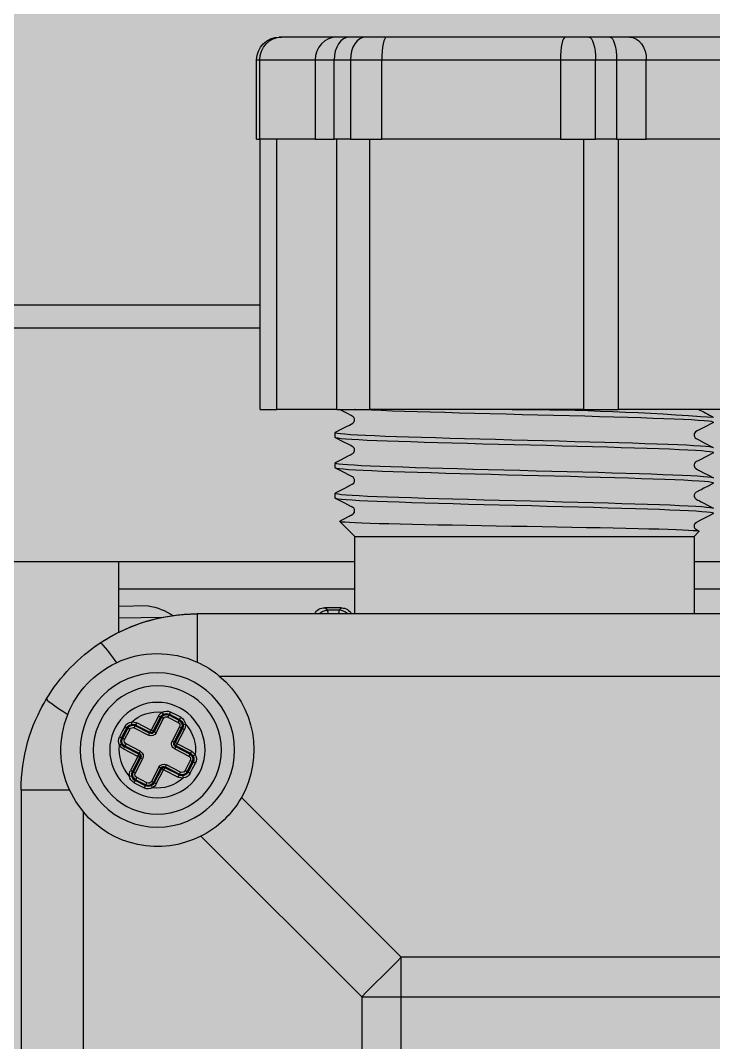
# Model space of a CAD drawing. Header units: millimetres. Extents: x -225363 to 347188, y -782467 to 813415.
# Drawn here: x 27712.18 to 27742.67, y 13118.04 to 13163.01 of the extents above; entities that cross this region are included whole.
import ezdxf

# ---------------------------------------------------------------- set-up
doc = ezdxf.new("R2010")
doc.units = ezdxf.units.MM
doc.layers.add('Xref SCN', color=8, linetype='Continuous', lineweight=0)
pattern_1 = [(197, (-1424125.8, -442865.07), (-126.479246, -237.872866), [95.25, -285.75]), (287, (-1424185.26, -442833.45), (237.872866, -126.479246), [95.25, -285.75])]

# ---------------------------------------------------------------- blocks, each defined once
blk = doc.blocks.new('Xref SCN')
at = {"layer": 'Xref SCN', "ltscale": 3}
h = blk.add_hatch(dxfattribs=at)
h.set_pattern_fill('CROSS', color=256, scale=30, angle=197)
h.set_pattern_definition(pattern_1)
edge = h.paths.add_edge_path()
edge.add_arc((2267.432, -6082.956), 1150, 110.637803, 180.385556)
edge.add_line((1117.459, -6090.695), (1124.354, -7115.455))
edge.add_arc((2274.328, -7107.717), 1150, 180.385556, 270.385556)
edge.add_line((2282.067, -8257.691), (21549.899, -8127.551))
edge.add_arc((21542.165, -6977.573), 1150.004, 270.385346, 360.440176)
edge.add_line((22692.135, -6968.738), (22692.169, -2095.909))
edge.add_arc((21542.203, -2104.748), 1150, 0.440393, 90.385556)
edge.add_line((21534.465, -954.774), (6081.873, -1059.019))
edge.add_arc((6089.609, -2208.997), 1150.004, 90.385414, 160.133168)
edge.add_arc((-23.552, -0.079), 5350, 290.637802, 340.133308, ccw=False)
edge = h.paths.add_edge_path()
edge.add_arc((21542.203, 18280.173), 1150, 0.440336, 104.369873, ccw=False)
edge.add_line((22692.169, 18289.011), (22692.169, 2403.988))
edge.add_arc((21542.203, 2395.15), 1150, -89.614444, 0.440336, ccw=False)
edge.add_line((21549.942, 1245.176), (6067.062, 1140.931))
edge.add_arc((6059.324, 2290.904), 1149.999, 200.637773, 270.385526, ccw=False)
edge.add_arc((-23.552, -0.079), 5350, 20.637803, 28.595288)
edge.add_arc((5234.302, 2862.396), 636.558, 160.1438, 208.307644, ccw=False)
edge.add_arc((7788.188, 2340.315), 3237.895, 44.330723, 166.819666, ccw=False)
edge.add_arc((13743.189, 8157.794), 5087.073, 224.330723, 255.064923)
edge.add_arc((13751.054, 8258.776), 5186.703, 255.268471, 275.82448)
edge.add_arc((13743.189, 8157.794), 5087.073, 276.028027, 352.804013)
edge.add_arc((13366.13, 8136.437), 5458.916, 353.522168, 372.961677)
edge.add_arc((13743.189, 8157.794), 5087.073, 13.679832, 75.726646)
edge.add_arc((16202.127, 17226.115), 4310.077, 184.542852, 253.768772, ccw=False)
edge.add_arc((12055.192, 16895.671), 150, 104.41774, 184.18014, ccw=False)
edge.add_line((12017.844, 17040.947), (21256.796, 19394.194))
h = blk.add_hatch(dxfattribs=at)
h.set_pattern_fill('CROSS', color=256, scale=30, angle=197)
h.set_pattern_definition(pattern_1)
edge = h.paths.add_edge_path()
edge.add_line((10158.252, 16567.292), (1851.339, 14451.443))
edge.add_arc((2136.746, 13337.423), 1150, 104.369873, 180.385556)
edge.add_line((986.773, 13329.684), (1035.387, 6105.34))
edge.add_arc((2185.361, 6113.079), 1150, 180.385556, 250.133309)
edge.add_arc((-23.552, -0.079), 5350, 54.441025, 70.133309, ccw=False)
edge.add_arc((3168.42, 4685.789), 343.181, 256.39429, 333.3422)
edge.add_arc((7788.188, 2340.315), 4837.895, 44.330723, 153.06453, ccw=False)
edge.add_arc((13743.189, 8157.794), 3487.073, 224.330723, 435.878782)
edge.add_arc((16212.731, 17236.67), 5922.692, 187.7158635, 254.1381203, ccw=False)
edge.add_arc((10541.851, 16468.338), 200, 187.63271, 187.71586, ccw=False)
edge.add_arc((10194.952, 16421.85), 150, 7.63271, 104.16209)
edge = h.paths.add_edge_path()
edge.add_arc((-13757.865, 9268.228), 1150, 104.359925, 180.440336)
edge.add_line((-14907.831, 9259.39), (-14907.831, 2149.033))
edge.add_arc((-13757.865, 2157.871), 1150, 180.440336, 270.385556)
edge.add_line((-13750.126, 1007.897), (-6128.957, 1058.86))
edge.add_arc((-6136.702, 2208.823), 1149.989, 270.385913, 340.133666)
edge.add_arc((-23.552, -0.08), 5350.001, 110.637805, 160.133312, ccw=False)
edge.add_arc((-2314.537, 6082.798), 1150, 290.637803, 360.385556)
edge.add_line((-1164.563, 6090.536), (-1205.642, 12195.067))
edge.add_arc((-2355.616, 12187.329), 1150, 0.385556, 104.359925)
edge.add_line((-2640.83, 13301.399), (-14043.079, 10382.298))
edge = h.paths.add_edge_path()
edge.add_line((-13750.103, -8364.83), (-2217.808, -8287.972))
edge.add_arc((-2225.558, -7138.01), 1149.988, 270.386102, 360.386102)
edge.add_line((-1075.596, -7130.26), (-1082.492, -6105.499))
edge.add_arc((-2232.466, -6113.237), 1150, 0.385556, 70.133309)
edge.add_arc((-23.552, -0.079), 5350, 200.637803, 250.133309, ccw=False)
edge.add_arc((-6106.429, -2291.064), 1150, 20.637803, 90.385556)
edge.add_line((-6114.167, -1141.09), (-13765.593, -1192.053))
edge.add_arc((-13757.843, -2342.015), 1149.988, 90.386136, 180.440991)
edge.add_line((-14907.797, -2350.866), (-14907.831, -7223.695))
edge.add_arc((-13757.865, -7214.856), 1150, 180.440393, 270.385556)
edge.add_arc((-13747.771, -8714.815), 349.993, 90.38185, 90.38556, ccw=False)
blk = doc.blocks.new('MB bom')
at = {"color": 8, "linetype": 'Continuous'}
for p, q in [((-198916.451, 638694.727), (-198916.451, 638604.291)), ((-198933.324, 638613.284), (-198933.325, 638690.176)), ((-198931.582, 638690.176), (-198931.581, 638613.284)), ((-198915.351, 638626.176), (-198915.351, 638674.257)), ((-198919.19, 638605.267), (-198919.19, 638672.817)), ((-198914.151, 638626.176), (-198914.151, 638637.541)), ((-198895.544, 638629.51), (-198895.544, 638624.076)), ((-198892.044, 638624.076), (-198892.044, 638629.51)), ((-198907.444, 638629.18), (-198907.444, 638622.829)), ((-198891.044, 638628.772), (-198891.044, 638623.338)), ((-198912.158, 638626.79), (-198912.252, 638626.611)), ((-198912.035, 638627.028), (-198912.158, 638626.79)), ((-198912.025, 638627.032), (-198912.022, 638627.036)), ((-198912.022, 638627.036), (-198912.004, 638626.995)), ((-198912.004, 638626.995), (-198911.987, 638626.897)), ((-198911.987, 638626.897), (-198911.968, 638626.737)), ((-198911.968, 638626.737), (-198911.95, 638626.518)), ((-198911.799, 638627.036), (-198911.802, 638627.032)), ((-198911.782, 638626.995), (-198911.799, 638627.036)), ((-198911.671, 638626.795), (-198911.793, 638627.028)), ((-198911.763, 638626.893), (-198911.782, 638626.995)), ((-198911.745, 638626.732), (-198911.763, 638626.893)), ((-198911.727, 638626.518), (-198911.745, 638626.732)), ((-198911.577, 638626.614), (-198911.671, 638626.795)), ((-198910.819, 638626.795), (-198910.913, 638626.614)), ((-198910.698, 638627.028), (-198910.819, 638626.795)), ((-198910.688, 638627.031), (-198910.676, 638627.022)), ((-198910.676, 638627.022), (-198910.658, 638626.948)), ((-198910.658, 638626.948), (-198910.64, 638626.819)), ((-198910.64, 638626.819), (-198910.622, 638626.633)), ((-198910.45, 638627.013), (-198910.465, 638627.035)), ((-198910.33, 638626.787), (-198910.455, 638627.028)), ((-198910.432, 638626.932), (-198910.45, 638627.013)), ((-198910.414, 638626.789), (-198910.432, 638626.932)), ((-198910.395, 638626.587), (-198910.414, 638626.789)), ((-198910.232, 638626.598), (-198910.33, 638626.787)), ((-198909.36, 638627.028), (-198909.536, 638626.691)), ((-198909.351, 638627.032), (-198909.347, 638627.035)), ((-198909.347, 638627.035), (-198909.33, 638626.992)), ((-198909.33, 638626.992), (-198909.312, 638626.888)), ((-198909.312, 638626.888), (-198909.293, 638626.723)), ((-198909.293, 638626.723), (-198909.275, 638626.509)), ((-198909.121, 638627.032), (-198909.128, 638627.03)), ((-198909.103, 638626.976), (-198909.121, 638627.032)), ((-198908.91, 638626.627), (-198909.118, 638627.027)), ((-198909.085, 638626.863), (-198909.103, 638626.976)), ((-198909.067, 638626.694), (-198909.085, 638626.863)), ((-198908.023, 638627.028), (-198908.255, 638626.584)), ((-198908.014, 638627.032), (-198908, 638627.019)), ((-198908, 638627.019), (-198907.983, 638626.944)), ((-198907.983, 638626.944), (-198907.965, 638626.812)), ((-198907.965, 638626.812), (-198907.947, 638626.619)), ((-198912.815, 638626.405), (-198913.044, 638626.176)), ((-198912.808, 638626.408), (-198912.812, 638626.401)), ((-198912.796, 638626.373), (-198912.808, 638626.408)), ((-198912.773, 638626.342), (-198912.805, 638626.405)), ((-198912.785, 638626.284), (-198912.796, 638626.373)), ((-198912.772, 638626.137), (-198912.785, 638626.284)), ((-198912.74, 638626.279), (-198912.773, 638626.342)), ((-198912.711, 638626.237), (-198912.74, 638626.279)), ((-198912.421, 638626.285), (-198912.469, 638626.222)), ((-198912.37, 638626.384), (-198912.421, 638626.285)), ((-198912.358, 638626.406), (-198912.37, 638626.384)), ((-198912.343, 638626.436), (-198912.358, 638626.406)), ((-198912.315, 638626.49), (-198912.343, 638626.436)), ((-198912.252, 638626.611), (-198912.315, 638626.49)), ((-198911.95, 638626.518), (-198911.932, 638626.251)), ((-198911.709, 638626.252), (-198911.727, 638626.518)), ((-198911.51, 638626.485), (-198911.577, 638626.614)), ((-198911.477, 638626.422), (-198911.51, 638626.485)), ((-198911.466, 638626.401), (-198911.477, 638626.422)), ((-198911.459, 638626.388), (-198911.466, 638626.401)), ((-198911.436, 638626.342), (-198911.459, 638626.388)), ((-198911.398, 638626.269), (-198911.436, 638626.342)), ((-198911.055, 638626.342), (-198911.094, 638626.265)), ((-198911.037, 638626.376), (-198911.055, 638626.342)), ((-198911.013, 638626.422), (-198911.037, 638626.376)), ((-198910.981, 638626.485), (-198911.013, 638626.422)), ((-198910.913, 638626.614), (-198910.981, 638626.485)), ((-198910.622, 638626.633), (-198910.603, 638626.386)), ((-198910.603, 638626.386), (-198910.585, 638626.081)), ((-198910.377, 638626.335), (-198910.395, 638626.587)), ((-198910.359, 638626.032), (-198910.377, 638626.335)), ((-198910.161, 638626.463), (-198910.232, 638626.598)), ((-198910.119, 638626.381), (-198910.161, 638626.463)), ((-198910.096, 638626.337), (-198910.119, 638626.381)), ((-198910.076, 638626.299), (-198910.096, 638626.337)), ((-198910.038, 638626.238), (-198910.076, 638626.299)), ((-198909.743, 638626.293), (-198909.772, 638626.245)), ((-198909.709, 638626.358), (-198909.743, 638626.293)), ((-198909.664, 638626.446), (-198909.709, 638626.358)), ((-198909.536, 638626.691), (-198909.664, 638626.446)), ((-198909.275, 638626.509), (-198909.257, 638626.238)), ((-198909.049, 638626.462), (-198909.067, 638626.694)), ((-198909.03, 638626.175), (-198909.049, 638626.462)), ((-198908.788, 638626.394), (-198908.91, 638626.627)), ((-198908.771, 638626.362), (-198908.788, 638626.394)), ((-198908.758, 638626.336), (-198908.771, 638626.362)), ((-198908.724, 638626.27), (-198908.758, 638626.336)), ((-198908.393, 638626.318), (-198908.439, 638626.241)), ((-198908.336, 638626.428), (-198908.393, 638626.318)), ((-198908.255, 638626.584), (-198908.336, 638626.428)), ((-198907.947, 638626.619), (-198907.928, 638626.366)), ((-198907.928, 638626.366), (-198907.91, 638626.068)), ((-198913.044, 638626.176), (-198916.451, 638626.176)), ((-198913.044, 638611.236), (-198913.044, 638626.176)), ((-198912.76, 638625.935), (-198912.772, 638626.137)), ((-198912.748, 638625.686), (-198912.76, 638625.935)), ((-198912.686, 638626.215), (-198912.711, 638626.237)), ((-198912.66, 638626.199), (-198912.686, 638626.215)), ((-198912.633, 638626.189), (-198912.66, 638626.199)), ((-198912.608, 638626.183), (-198912.633, 638626.189)), ((-198912.544, 638626.185), (-198912.608, 638626.183)), ((-198912.506, 638626.198), (-198912.544, 638626.185)), ((-198912.492, 638626.206), (-198912.506, 638626.198)), ((-198912.469, 638626.222), (-198912.492, 638626.206)), ((-198911.932, 638626.251), (-198911.914, 638625.931)), ((-198911.914, 638625.931), (-198911.895, 638625.551)), ((-198911.69, 638625.921), (-198911.709, 638626.252)), ((-198911.672, 638625.54), (-198911.69, 638625.921)), ((-198911.359, 638626.222), (-198911.398, 638626.269)), ((-198911.332, 638626.203), (-198911.359, 638626.222)), ((-198911.315, 638626.195), (-198911.332, 638626.203)), ((-198911.27, 638626.183), (-198911.315, 638626.195)), ((-198911.213, 638626.184), (-198911.27, 638626.183)), ((-198911.182, 638626.192), (-198911.213, 638626.184)), ((-198911.142, 638626.214), (-198911.182, 638626.192)), ((-198911.094, 638626.265), (-198911.142, 638626.214)), ((-198910.585, 638626.081), (-198910.567, 638625.735)), ((-198910.34, 638625.664), (-198910.359, 638626.032)), ((-198909.992, 638626.202), (-198910.038, 638626.238)), ((-198909.971, 638626.192), (-198909.992, 638626.202)), ((-198909.933, 638626.183), (-198909.971, 638626.192)), ((-198909.874, 638626.184), (-198909.933, 638626.183)), ((-198909.84, 638626.194), (-198909.874, 638626.184)), ((-198909.802, 638626.216), (-198909.84, 638626.194)), ((-198909.772, 638626.245), (-198909.802, 638626.216)), ((-198909.257, 638626.238), (-198909.238, 638625.907)), ((-198909.238, 638625.907), (-198909.22, 638625.522)), ((-198909.012, 638625.841), (-198909.03, 638626.175)), ((-198908.994, 638625.461), (-198909.012, 638625.841)), ((-198908.691, 638626.228), (-198908.724, 638626.27)), ((-198908.631, 638626.192), (-198908.691, 638626.228)), ((-198908.598, 638626.183), (-198908.631, 638626.192)), ((-198908.517, 638626.189), (-198908.598, 638626.183)), ((-198908.439, 638626.241), (-198908.517, 638626.189)), ((-198907.91, 638626.068), (-198907.892, 638625.718)), ((-198912.736, 638625.39), (-198912.748, 638625.686)), ((-198912.724, 638625.03), (-198912.736, 638625.39)), ((-198911.895, 638625.551), (-198911.877, 638625.118)), ((-198911.654, 638625.119), (-198911.672, 638625.54)), ((-198910.567, 638625.735), (-198910.549, 638625.337)), ((-198910.322, 638625.249), (-198910.34, 638625.664)), ((-198909.22, 638625.522), (-198909.202, 638625.102)), ((-198908.976, 638625.018), (-198908.994, 638625.461)), ((-198907.892, 638625.718), (-198907.874, 638625.309)), ((-198912.712, 638624.625), (-198912.724, 638625.03)), ((-198911.877, 638625.118), (-198911.86, 638624.656)), ((-198911.637, 638624.657), (-198911.654, 638625.119)), ((-198910.549, 638625.337), (-198910.531, 638624.884)), ((-198910.305, 638624.796), (-198910.322, 638625.249)), ((-198909.202, 638625.102), (-198909.185, 638624.634)), ((-198908.959, 638624.532), (-198908.976, 638625.018)), ((-198907.874, 638625.309), (-198907.856, 638624.849)), ((-198912.701, 638624.186), (-198912.712, 638624.625)), ((-198911.86, 638624.656), (-198911.843, 638624.149)), ((-198911.62, 638624.135), (-198911.637, 638624.657)), ((-198910.531, 638624.884), (-198910.514, 638624.382)), ((-198910.288, 638624.305), (-198910.305, 638624.796)), ((-198909.185, 638624.634), (-198909.168, 638624.114)), ((-198908.942, 638624.015), (-198908.959, 638624.532)), ((-198907.856, 638624.849), (-198907.839, 638624.362)), ((-198912.689, 638623.71), (-198912.701, 638624.186)), ((-198911.843, 638624.149), (-198911.825, 638623.593)), ((-198911.602, 638623.577), (-198911.62, 638624.135)), ((-198910.514, 638624.382), (-198910.496, 638623.857)), ((-198910.27, 638623.755), (-198910.288, 638624.305)), ((-198909.168, 638624.114), (-198909.15, 638623.551)), ((-198907.839, 638624.362), (-198907.822, 638623.833)), ((-198895.544, 638622.768), (-198895.544, 638624.076)), ((-198895.544, 638624.076), (-198892.044, 638624.076)), ((-198891.849, 638624.062), (-198892.044, 638624.076)), ((-198892.044, 638622.768), (-198892.044, 638624.076)), ((-198891.661, 638624.02), (-198891.849, 638624.062)), ((-198912.677, 638623.18), (-198912.689, 638623.71)), ((-198911.825, 638623.593), (-198911.807, 638622.996)), ((-198911.584, 638622.997), (-198911.602, 638623.577)), ((-198910.496, 638623.857), (-198910.479, 638623.294)), ((-198910.252, 638623.172), (-198910.27, 638623.755)), ((-198908.924, 638623.465), (-198908.942, 638624.015)), ((-198907.822, 638623.833), (-198907.804, 638623.255)), ((-198891.488, 638623.952), (-198891.661, 638624.02)), ((-198891.336, 638623.86), (-198891.488, 638623.952)), ((-198891.212, 638623.748), (-198891.336, 638623.86)), ((-198891.12, 638623.62), (-198891.212, 638623.748)), ((-198891.063, 638623.482), (-198891.12, 638623.62)), ((-198912.665, 638622.621), (-198912.677, 638623.18)), ((-198910.479, 638623.294), (-198910.46, 638622.685)), ((-198910.234, 638622.57), (-198910.252, 638623.172)), ((-198909.15, 638623.551), (-198909.132, 638622.973)), ((-198908.906, 638622.861), (-198908.924, 638623.465)), ((-198907.804, 638623.255), (-198907.785, 638622.639)), ((-198891.044, 638623.338), (-198891.063, 638623.482)), ((-198891.044, 638623.338), (-198891.044, 638622.466)), ((-198911.807, 638622.996), (-198911.789, 638622.39)), ((-198911.566, 638622.391), (-198911.584, 638622.997)), ((-198910.46, 638622.685), (-198910.442, 638622.042)), ((-198909.132, 638622.973), (-198909.114, 638622.362)), ((-198908.887, 638622.231), (-198908.906, 638622.861)), ((-198895.544, 638622.829), (-198907.444, 638622.829)), ((-198907.444, 638621.329), (-198907.444, 638622.829)), ((-198895.544, 638622.768), (-198895.544, 638622.306)), ((-198892.044, 638622.768), (-198895.544, 638622.768)), ((-198891.849, 638622.762), (-198892.044, 638622.768)), ((-198892.044, 638621.844), (-198892.044, 638622.768)), ((-198891.661, 638622.745), (-198891.849, 638622.762)), ((-198891.488, 638622.717), (-198891.661, 638622.745)), ((-198891.336, 638622.68), (-198891.488, 638622.717)), ((-198891.212, 638622.634), (-198891.336, 638622.68)), ((-198912.653, 638622.044), (-198912.665, 638622.621)), ((-198911.789, 638622.39), (-198911.77, 638621.754)), ((-198911.547, 638621.736), (-198911.566, 638622.391)), ((-198910.216, 638621.946), (-198910.234, 638622.57)), ((-198909.114, 638622.362), (-198909.095, 638621.711)), ((-198908.869, 638621.59), (-198908.887, 638622.231)), ((-198907.785, 638622.639), (-198907.767, 638622.018)), ((-198895.544, 638622.306), (-198895.544, 638621.844)), ((-198891.12, 638622.581), (-198891.212, 638622.634)), ((-198891.063, 638622.525), (-198891.12, 638622.581)), ((-198891.044, 638622.466), (-198891.063, 638622.525)), ((-198891.044, 638622.466), (-198891.044, 638621.542)), ((-198912.641, 638621.448), (-198912.653, 638622.044)), ((-198910.442, 638622.042), (-198910.424, 638621.399)), ((-198910.197, 638621.276), (-198910.216, 638621.946)), ((-198907.767, 638622.018), (-198907.749, 638621.369)), ((-198895.544, 638620.293), (-198895.544, 638621.844)), ((-198895.544, 638621.844), (-198892.044, 638621.844)), ((-198891.849, 638621.838), (-198892.044, 638621.844)), ((-198892.044, 638620.293), (-198892.044, 638621.844)), ((-198891.661, 638621.821), (-198891.849, 638621.838)), ((-198891.488, 638621.793), (-198891.661, 638621.821)), ((-198891.336, 638621.756), (-198891.488, 638621.793)), ((-198912.629, 638620.8), (-198912.641, 638621.448)), ((-198911.77, 638621.754), (-198911.752, 638621.083)), ((-198911.528, 638621.064), (-198911.547, 638621.736)), ((-198910.424, 638621.399), (-198910.405, 638620.732)), ((-198909.095, 638621.711), (-198909.077, 638621.033)), ((-198908.851, 638620.933), (-198908.869, 638621.59)), ((-198907.749, 638621.369), (-198907.73, 638620.687)), ((-198907.444, 638621.331), (-198907.444, 638611.889)), ((-198907.444, 638621.329), (-198895.544, 638621.329)), ((-198891.212, 638621.71), (-198891.336, 638621.756)), ((-198891.12, 638621.657), (-198891.212, 638621.71)), ((-198891.063, 638621.601), (-198891.12, 638621.657)), ((-198891.044, 638621.542), (-198891.063, 638621.601)), ((-198891.044, 638621.542), (-198891.044, 638620.507)), ((-198911.752, 638621.083), (-198911.733, 638620.389)), ((-198911.51, 638620.39), (-198911.528, 638621.064)), ((-198910.179, 638620.592), (-198910.197, 638621.276)), ((-198909.077, 638621.033), (-198909.059, 638620.363)), ((-198908.832, 638620.236), (-198908.851, 638620.933)), ((-198912.617, 638620.141), (-198912.629, 638620.8)), ((-198910.405, 638620.732), (-198910.387, 638620.037)), ((-198910.161, 638619.909), (-198910.179, 638620.592)), ((-198907.73, 638620.687), (-198907.712, 638619.986)), ((-198891.12, 638620.425), (-198891.212, 638620.388)), ((-198891.063, 638620.466), (-198891.12, 638620.425)), ((-198891.044, 638620.507), (-198891.063, 638620.466)), ((-198891.044, 638620.507), (-198891.044, 638612.635)), ((-198912.605, 638619.484), (-198912.617, 638620.141)), ((-198911.733, 638620.389), (-198911.716, 638619.708)), ((-198911.493, 638619.709), (-198911.51, 638620.39)), ((-198910.387, 638620.037), (-198910.369, 638619.326)), ((-198909.059, 638620.363), (-198909.041, 638619.677)), ((-198908.814, 638619.533), (-198908.832, 638620.236)), ((-198907.712, 638619.986), (-198907.694, 638619.3)), ((-198895.544, 638620.293), (-198895.544, 638612.42)), ((-198892.044, 638620.293), (-198895.544, 638620.293)), ((-198891.849, 638620.297), (-198892.044, 638620.293)), ((-198892.044, 638612.42), (-198892.044, 638620.293)), ((-198891.661, 638620.309), (-198891.849, 638620.297)), ((-198891.488, 638620.329), (-198891.661, 638620.309)), ((-198891.336, 638620.356), (-198891.488, 638620.329)), ((-198891.212, 638620.388), (-198891.336, 638620.356)), ((-198911.716, 638619.708), (-198911.698, 638619.015)), ((-198911.475, 638618.996), (-198911.493, 638619.709)), ((-198910.144, 638619.222), (-198910.161, 638619.909)), ((-198909.041, 638619.677), (-198909.023, 638618.969)), ((-198908.797, 638618.839), (-198908.814, 638619.533)), ((-198912.594, 638618.825), (-198912.605, 638619.484)), ((-198910.369, 638619.326), (-198910.352, 638618.637)), ((-198910.126, 638618.507), (-198910.144, 638619.222)), ((-198907.694, 638619.3), (-198907.677, 638618.605)), ((-198912.582, 638618.141), (-198912.594, 638618.825)), ((-198911.698, 638619.015), (-198911.681, 638618.305)), ((-198911.458, 638618.286), (-198911.475, 638618.996)), ((-198910.352, 638618.637), (-198910.335, 638617.942)), ((-198909.023, 638618.969), (-198909.006, 638618.253)), ((-198908.78, 638618.149), (-198908.797, 638618.839)), ((-198911.681, 638618.305), (-198911.663, 638617.592)), ((-198911.44, 638617.594), (-198911.458, 638618.286)), ((-198910.108, 638617.798), (-198910.126, 638618.507)), ((-198909.006, 638618.253), (-198908.988, 638617.566)), ((-198907.677, 638618.605), (-198907.66, 638617.896)), ((-198912.57, 638617.464), (-198912.582, 638618.141)), ((-198910.335, 638617.942), (-198910.317, 638617.239)), ((-198910.091, 638617.111), (-198910.108, 638617.798)), ((-198908.762, 638617.438), (-198908.78, 638618.149)), ((-198907.66, 638617.896), (-198907.642, 638617.188)), ((-198912.559, 638616.81), (-198912.57, 638617.464)), ((-198911.663, 638617.592), (-198911.645, 638616.913)), ((-198911.423, 638616.914), (-198911.44, 638617.594)), ((-198908.988, 638617.566), (-198908.971, 638616.882)), ((-198908.744, 638616.742), (-198908.762, 638617.438)), ((-198911.645, 638616.913), (-198911.627, 638616.241)), ((-198911.404, 638616.223), (-198911.423, 638616.914)), ((-198910.317, 638617.239), (-198910.299, 638616.541)), ((-198910.073, 638616.44), (-198910.091, 638617.111)), ((-198908.971, 638616.882), (-198908.952, 638616.197)), ((-198907.642, 638617.188), (-198907.624, 638616.515)), ((-198912.547, 638616.172), (-198912.559, 638616.81)), ((-198910.299, 638616.541), (-198910.28, 638615.882)), ((-198910.054, 638615.761), (-198910.073, 638616.44)), ((-198908.726, 638616.074), (-198908.744, 638616.742)), ((-198907.624, 638616.515), (-198907.606, 638615.853)), ((-198912.534, 638615.522), (-198912.547, 638616.172)), ((-198911.627, 638616.241), (-198911.609, 638615.572)), ((-198911.385, 638615.554), (-198911.404, 638616.223)), ((-198908.952, 638616.197), (-198908.933, 638615.525)), ((-198908.708, 638615.428), (-198908.726, 638616.074)), ((-198912.522, 638614.9), (-198912.534, 638615.522)), ((-198911.609, 638615.572), (-198911.59, 638614.922)), ((-198911.367, 638614.923), (-198911.385, 638615.554)), ((-198910.28, 638615.882), (-198910.262, 638615.239)), ((-198910.036, 638615.108), (-198910.054, 638615.761)), ((-198908.933, 638615.525), (-198908.915, 638614.898)), ((-198907.606, 638615.853), (-198907.587, 638615.197)), ((-198910.262, 638615.239), (-198910.244, 638614.606)), ((-198910.017, 638614.494), (-198910.036, 638615.108)), ((-198908.689, 638614.783), (-198908.708, 638615.428)), ((-198907.587, 638615.197), (-198907.568, 638614.561)), ((-198912.51, 638614.318), (-198912.522, 638614.9)), ((-198911.59, 638614.922), (-198911.572, 638614.32)), ((-198911.349, 638614.321), (-198911.367, 638614.923)), ((-198910.244, 638614.606), (-198910.225, 638613.999)), ((-198908.915, 638614.898), (-198908.897, 638614.294)), ((-198908.671, 638614.172), (-198908.689, 638614.783)), ((-198912.498, 638613.77), (-198912.51, 638614.318)), ((-198911.572, 638614.32), (-198911.554, 638613.745)), ((-198911.331, 638613.73), (-198911.349, 638614.321)), ((-198910, 638613.913), (-198910.017, 638614.494)), ((-198908.897, 638614.294), (-198908.879, 638613.708)), ((-198908.653, 638613.605), (-198908.671, 638614.172)), ((-198907.568, 638614.561), (-198907.551, 638613.977)), ((-198912.487, 638613.234), (-198912.498, 638613.77)), ((-198911.554, 638613.745), (-198911.536, 638613.193)), ((-198911.313, 638613.179), (-198911.331, 638613.73)), ((-198910.225, 638613.999), (-198910.208, 638613.446)), ((-198909.981, 638613.346), (-198910, 638613.913)), ((-198908.879, 638613.708), (-198908.861, 638613.155)), ((-198907.551, 638613.977), (-198907.533, 638613.422)), ((-199005.877, 638613.284), (-198933.324, 638613.284)), ((-198933.324, 638611.541), (-198933.324, 638613.284)), ((-198933.324, 638613.284), (-198931.581, 638613.284)), ((-198931.798, 638613.066), (-198931.581, 638613.284)), ((-198931.581, 638613.284), (-198924.54, 638606.243)), ((-198912.475, 638612.742), (-198912.487, 638613.234)), ((-198910.208, 638613.446), (-198910.19, 638612.926)), ((-198909.964, 638612.823), (-198909.981, 638613.346)), ((-198908.636, 638613.077), (-198908.653, 638613.605)), ((-198907.533, 638613.422), (-198907.515, 638612.893)), ((-198932.233, 638612.629), (-198932.015, 638612.847)), ((-198932.015, 638612.847), (-198931.798, 638613.066)), ((-198911.536, 638613.193), (-198911.519, 638612.678)), ((-198911.296, 638612.678), (-198911.313, 638613.179)), ((-198910.19, 638612.926), (-198910.173, 638612.436)), ((-198909.947, 638612.352), (-198909.964, 638612.823)), ((-198908.861, 638613.155), (-198908.844, 638612.66)), ((-198908.618, 638612.571), (-198908.636, 638613.077)), ((-198907.515, 638612.893), (-198907.498, 638612.402)), ((-198932.669, 638612.193), (-198932.451, 638612.411)), ((-198932.451, 638612.411), (-198932.233, 638612.629)), ((-198912.464, 638612.303), (-198912.475, 638612.742)), ((-198911.519, 638612.678), (-198911.502, 638612.222)), ((-198911.279, 638612.223), (-198911.296, 638612.678)), ((-198910.173, 638612.436), (-198910.155, 638611.989)), ((-198909.929, 638611.927), (-198909.947, 638612.352)), ((-198908.844, 638612.66), (-198908.827, 638612.203)), ((-198908.6, 638612.113), (-198908.618, 638612.571)), ((-198907.498, 638612.402), (-198907.48, 638611.973)), ((-198895.544, 638611.041), (-198895.544, 638612.42)), ((-198895.544, 638612.42), (-198892.044, 638612.42)), ((-198891.849, 638612.424), (-198892.044, 638612.42)), ((-198892.044, 638611.041), (-198892.044, 638612.42)), ((-198891.661, 638612.436), (-198891.849, 638612.424)), ((-198891.488, 638612.456), (-198891.661, 638612.436)), ((-198891.336, 638612.483), (-198891.488, 638612.456)), ((-198891.212, 638612.516), (-198891.336, 638612.483)), ((-198891.12, 638612.553), (-198891.212, 638612.516)), ((-198891.063, 638612.593), (-198891.12, 638612.553)), ((-198891.044, 638612.635), (-198891.063, 638612.593)), ((-198891.044, 638612.635), (-198891.044, 638611.716)), ((-198933.106, 638611.758), (-198932.887, 638611.975)), ((-198932.887, 638611.975), (-198932.669, 638612.193)), ((-198912.452, 638611.91), (-198912.464, 638612.303)), ((-198912.44, 638611.55), (-198912.452, 638611.91)), ((-198911.502, 638612.222), (-198911.484, 638611.809)), ((-198911.261, 638611.798), (-198911.279, 638612.223)), ((-198910.155, 638611.989), (-198910.137, 638611.604)), ((-198909.911, 638611.537), (-198909.929, 638611.927)), ((-198908.827, 638612.203), (-198908.809, 638611.783)), ((-198908.583, 638611.712), (-198908.6, 638612.113)), ((-198907.48, 638611.973), (-198907.463, 638611.587)), ((-198895.544, 638611.889), (-198907.444, 638611.889)), ((-198907.444, 638610.439), (-198907.444, 638611.889)), ((-198933.324, 638611.541), (-199005.877, 638611.54)), ((-198933.324, 638611.541), (-198933.106, 638611.758)), ((-198926.243, 638604.46), (-198933.324, 638611.541)), ((-198912.427, 638611.245), (-198912.44, 638611.55)), ((-198911.484, 638611.809), (-198911.466, 638611.436)), ((-198911.466, 638611.436), (-198911.447, 638611.114)), ((-198911.242, 638611.427), (-198911.261, 638611.798)), ((-198911.224, 638611.114), (-198911.242, 638611.427)), ((-198910.137, 638611.604), (-198910.119, 638611.266)), ((-198909.893, 638611.202), (-198909.911, 638611.537)), ((-198908.809, 638611.783), (-198908.79, 638611.411)), ((-198908.565, 638611.361), (-198908.583, 638611.712)), ((-198907.463, 638611.587), (-198907.444, 638611.245)), ((-198891.12, 638611.458), (-198891.212, 638611.341)), ((-198891.063, 638611.584), (-198891.12, 638611.458)), ((-198891.044, 638611.716), (-198891.063, 638611.584)), ((-198891.044, 638611.716), (-198891.044, 638610.999)), ((-198916.451, 638611.236), (-198913.044, 638611.236)), ((-198915.351, 638600.825), (-198915.351, 638611.236)), ((-198914.151, 638574.791), (-198914.151, 638611.236)), ((-198913.044, 638611.236), (-198912.375, 638610.568)), ((-198912.415, 638610.999), (-198912.427, 638611.245)), ((-198912.404, 638610.808), (-198912.415, 638610.999)), ((-198912.178, 638610.927), (-198912.145, 638610.99)), ((-198912.145, 638610.99), (-198912.121, 638611.036)), ((-198912.121, 638611.036), (-198912.104, 638611.07)), ((-198912.104, 638611.07), (-198912.064, 638611.147)), ((-198912.064, 638611.147), (-198912.017, 638611.198)), ((-198912.017, 638611.198), (-198911.977, 638611.219)), ((-198911.977, 638611.219), (-198911.947, 638611.228)), ((-198911.947, 638611.228), (-198911.89, 638611.229)), ((-198911.89, 638611.229), (-198911.845, 638611.217)), ((-198911.845, 638611.217), (-198911.828, 638611.209)), ((-198911.828, 638611.209), (-198911.8, 638611.19)), ((-198911.8, 638611.19), (-198911.761, 638611.143)), ((-198911.761, 638611.143), (-198911.723, 638611.07)), ((-198911.723, 638611.07), (-198911.7, 638611.024)), ((-198911.7, 638611.024), (-198911.692, 638611.011)), ((-198911.692, 638611.011), (-198911.682, 638610.99)), ((-198911.682, 638610.99), (-198911.649, 638610.927)), ((-198911.447, 638611.114), (-198911.429, 638610.856)), ((-198911.206, 638610.856), (-198911.224, 638611.114)), ((-198910.843, 638610.923), (-198910.816, 638610.976)), ((-198910.816, 638610.976), (-198910.8, 638611.006)), ((-198910.8, 638611.006), (-198910.789, 638611.028)), ((-198910.789, 638611.028), (-198910.738, 638611.127)), ((-198910.738, 638611.127), (-198910.689, 638611.191)), ((-198910.689, 638611.191), (-198910.667, 638611.206)), ((-198910.667, 638611.206), (-198910.653, 638611.214)), ((-198910.653, 638611.214), (-198910.615, 638611.227)), ((-198910.615, 638611.227), (-198910.551, 638611.229)), ((-198910.551, 638611.229), (-198910.525, 638611.223)), ((-198910.525, 638611.223), (-198910.499, 638611.213)), ((-198910.499, 638611.213), (-198910.472, 638611.197)), ((-198910.472, 638611.197), (-198910.448, 638611.175)), ((-198910.448, 638611.175), (-198910.418, 638611.133)), ((-198910.418, 638611.133), (-198910.386, 638611.07)), ((-198910.386, 638611.07), (-198910.341, 638610.983)), ((-198910.341, 638610.983), (-198910.211, 638610.733)), ((-198910.119, 638611.266), (-198910.101, 638610.973)), ((-198910.101, 638610.973), (-198910.082, 638610.736)), ((-198909.874, 638610.926), (-198909.893, 638611.202)), ((-198909.496, 638610.943), (-198909.455, 638611.021)), ((-198909.455, 638611.021), (-198909.435, 638611.06)), ((-198909.435, 638611.06), (-198909.417, 638611.095)), ((-198909.417, 638611.095), (-198909.384, 638611.156)), ((-198909.384, 638611.156), (-198909.339, 638611.2)), ((-198909.339, 638611.2), (-198909.269, 638611.229)), ((-198909.269, 638611.229), (-198909.207, 638611.228)), ((-198909.207, 638611.228), (-198909.172, 638611.218)), ((-198909.172, 638611.218), (-198909.134, 638611.196)), ((-198909.134, 638611.196), (-198909.103, 638611.167)), ((-198909.103, 638611.167), (-198909.075, 638611.12)), ((-198909.075, 638611.12), (-198909.041, 638611.054)), ((-198909.041, 638611.054), (-198908.995, 638610.966)), ((-198908.995, 638610.966), (-198908.868, 638610.721)), ((-198908.79, 638611.411), (-198908.772, 638611.103)), ((-198908.772, 638611.103), (-198908.754, 638610.846)), ((-198908.546, 638611.051), (-198908.565, 638611.361)), ((-198908.527, 638610.799), (-198908.546, 638611.051)), ((-198908.213, 638610.839), (-198908.132, 638610.995)), ((-198908.132, 638610.995), (-198908.087, 638611.082)), ((-198908.087, 638611.082), (-198908.055, 638611.144)), ((-198908.055, 638611.144), (-198908.008, 638611.197)), ((-198908.008, 638611.197), (-198907.941, 638611.227)), ((-198907.941, 638611.227), (-198907.872, 638611.228)), ((-198907.872, 638611.228), (-198907.818, 638611.21)), ((-198907.818, 638611.21), (-198907.794, 638611.194)), ((-198907.794, 638611.194), (-198907.766, 638611.167)), ((-198907.766, 638611.167), (-198907.718, 638611.082)), ((-198907.718, 638611.082), (-198907.631, 638610.913)), ((-198907.444, 638611.245), (-198907.444, 638611.238)), ((-198895.544, 638611.041), (-198895.544, 638610.683)), ((-198892.044, 638611.041), (-198895.544, 638611.041)), ((-198891.849, 638611.054), (-198892.044, 638611.041)), ((-198892.044, 638610.325), (-198892.044, 638611.041)), ((-198891.661, 638611.093), (-198891.849, 638611.054)), ((-198891.488, 638611.155), (-198891.661, 638611.093)), ((-198891.336, 638611.239), (-198891.488, 638611.155)), ((-198891.212, 638611.341), (-198891.336, 638611.239)), ((-198891.044, 638610.999), (-198891.063, 638610.868)), ((-198891.044, 638610.999), (-198891.044, 638610.442)), ((-198916.451, 638610.918), (-198916.437, 638610.905)), ((-198916.437, 638610.905), (-198916.375, 638610.829)), ((-198916.375, 638610.829), (-198916.329, 638610.743)), ((-198916.329, 638610.743), (-198916.3, 638610.649)), ((-198916.3, 638610.649), (-198916.291, 638610.551)), ((-198916.188, 638610.654), (-198916.291, 638610.551)), ((-198916.291, 638610.551), (-198916.291, 638610.031)), ((-198916.188, 638610.654), (-198916.179, 638609.92)), ((-198912.391, 638610.666), (-198912.404, 638610.808)), ((-198912.38, 638610.585), (-198912.391, 638610.666)), ((-198912.372, 638610.571), (-198912.38, 638610.585)), ((-198912.364, 638610.571), (-198912.34, 638610.617)), ((-198912.34, 638610.617), (-198912.245, 638610.798)), ((-198912.245, 638610.798), (-198912.178, 638610.927)), ((-198911.649, 638610.927), (-198911.582, 638610.798)), ((-198911.582, 638610.798), (-198911.488, 638610.617)), ((-198911.488, 638610.617), (-198911.366, 638610.384)), ((-198911.429, 638610.856), (-198911.411, 638610.651)), ((-198911.411, 638610.651), (-198911.392, 638610.499)), ((-198911.187, 638610.646), (-198911.206, 638610.856)), ((-198911.169, 638610.496), (-198911.187, 638610.646)), ((-198911.124, 638610.384), (-198911, 638610.622)), ((-198911, 638610.622), (-198910.907, 638610.801)), ((-198910.907, 638610.801), (-198910.843, 638610.923)), ((-198910.211, 638610.733), (-198910.029, 638610.384)), ((-198910.082, 638610.736), (-198910.064, 638610.563)), ((-198910.064, 638610.563), (-198910.046, 638610.444)), ((-198909.856, 638610.706), (-198909.874, 638610.926)), ((-198909.838, 638610.536), (-198909.856, 638610.706)), ((-198909.82, 638610.427), (-198909.838, 638610.536)), ((-198909.787, 638610.385), (-198909.661, 638610.625)), ((-198909.661, 638610.625), (-198909.564, 638610.811)), ((-198909.564, 638610.811), (-198909.496, 638610.943)), ((-198908.868, 638610.721), (-198908.692, 638610.384)), ((-198908.754, 638610.846), (-198908.736, 638610.639)), ((-198908.736, 638610.639), (-198908.717, 638610.49)), ((-198908.509, 638610.608), (-198908.527, 638610.799)), ((-198908.492, 638610.474), (-198908.509, 638610.608)), ((-198908.45, 638610.385), (-198908.319, 638610.636)), ((-198908.319, 638610.636), (-198908.213, 638610.839)), ((-198907.631, 638610.913), (-198907.51, 638610.681)), ((-198907.51, 638610.681), (-198907.444, 638610.554)), ((-198895.544, 638610.683), (-198895.544, 638610.325)), ((-198891.336, 638610.523), (-198891.488, 638610.439)), ((-198891.212, 638610.625), (-198891.336, 638610.523)), ((-198891.12, 638610.741), (-198891.212, 638610.625)), ((-198891.063, 638610.868), (-198891.12, 638610.741)), ((-198911.392, 638610.499), (-198911.374, 638610.406)), ((-198911.374, 638610.406), (-198911.357, 638610.375)), ((-198911.357, 638610.375), (-198911.357, 638610.376)), ((-198911.357, 638610.375), (-198911.134, 638610.375)), ((-198911.151, 638610.407), (-198911.169, 638610.496)), ((-198911.134, 638610.375), (-198911.151, 638610.407)), ((-198911.134, 638610.376), (-198911.134, 638610.375)), ((-198910.046, 638610.444), (-198910.028, 638610.383)), ((-198910.028, 638610.383), (-198910.02, 638610.383)), ((-198910.02, 638610.375), (-198909.797, 638610.375)), ((-198909.802, 638610.378), (-198909.82, 638610.427)), ((-198909.797, 638610.381), (-198909.802, 638610.378)), ((-198908.717, 638610.49), (-198908.7, 638610.404)), ((-198908.7, 638610.404), (-198908.683, 638610.375)), ((-198908.683, 638610.375), (-198908.683, 638610.375)), ((-198908.683, 638610.375), (-198908.46, 638610.375)), ((-198908.474, 638610.394), (-198908.492, 638610.474)), ((-198908.46, 638610.38), (-198908.474, 638610.394)), ((-198907.444, 638610.439), (-198895.544, 638610.439)), ((-198907.444, 638610.439), (-198907.444, 638607.806)), ((-198895.544, 638609.488), (-198895.544, 638610.325)), ((-198895.544, 638610.325), (-198892.044, 638610.325)), ((-198891.849, 638610.338), (-198892.044, 638610.325)), ((-198892.044, 638609.488), (-198892.044, 638610.325)), ((-198891.661, 638610.377), (-198891.849, 638610.338)), ((-198891.488, 638610.439), (-198891.661, 638610.377)), ((-198891.12, 638610.077), (-198891.212, 638609.912)), ((-198891.063, 638610.256), (-198891.12, 638610.077)), ((-198891.044, 638610.442), (-198891.063, 638610.256)), ((-198891.044, 638610.442), (-198891.044, 638608.003)), ((-198916.451, 638609.664), (-198916.437, 638609.678)), ((-198916.437, 638609.678), (-198916.375, 638609.753)), ((-198916.375, 638609.753), (-198916.329, 638609.84)), ((-198916.329, 638609.84), (-198916.3, 638609.934)), ((-198916.3, 638609.934), (-198916.291, 638610.031)), ((-198916.291, 638610.031), (-198916.179, 638609.92)), ((-198891.488, 638609.649), (-198891.661, 638609.561)), ((-198891.336, 638609.768), (-198891.488, 638609.649)), ((-198891.212, 638609.912), (-198891.336, 638609.768)), ((-198895.544, 638609.488), (-198895.544, 638607.05)), ((-198892.044, 638609.488), (-198895.544, 638609.488)), ((-198891.849, 638609.507), (-198892.044, 638609.488)), ((-198892.044, 638607.05), (-198892.044, 638609.488)), ((-198891.661, 638609.561), (-198891.849, 638609.507)), ((-198891.12, 638607.638), (-198891.063, 638607.817)), ((-198891.063, 638607.817), (-198891.044, 638608.003)), ((-198891.044, 638608.003), (-198891.044, 638607.909)), ((-198907.444, 638607.806), (-198895.544, 638607.806)), ((-198907.444, 638607.066), (-198907.444, 638607.806)), ((-198891.336, 638607.329), (-198891.212, 638607.473)), ((-198891.212, 638607.473), (-198891.12, 638607.638)), ((-198907.444, 638607.066), (-198895.544, 638607.066)), ((-198903.851, 638574.791), (-198903.851, 638607.066)), ((-198902.851, 638607.066), (-198902.851, 638575.791)), ((-198895.544, 638606.909), (-198895.544, 638607.05)), ((-198895.544, 638607.05), (-198892.044, 638607.05)), ((-198892.044, 638607.05), (-198891.849, 638607.068)), ((-198892.044, 638606.909), (-198892.044, 638607.05)), ((-198891.849, 638607.068), (-198891.661, 638607.122)), ((-198891.661, 638607.122), (-198891.488, 638607.211)), ((-198891.488, 638607.211), (-198891.336, 638607.329)), ((-198895.544, 638606.909), (-198892.044, 638606.909)), ((-198923.297, 638604.075), (-198923.029, 638604.216)), ((-198923.029, 638604.216), (-198923.02, 638604.198)), ((-198916.451, 638604.291), (-198918.578, 638604.291)), ((-198923.476, 638603.985), (-198923.297, 638604.075)), ((-198923.476, 638603.985), (-198923.467, 638603.968)), ((-198923.467, 638603.968), (-198923.458, 638603.951)), ((-198923.458, 638603.951), (-198923.449, 638603.935)), ((-198923.449, 638603.935), (-198923.442, 638603.92)), ((-198923.442, 638603.92), (-198923.435, 638603.908)), ((-198923.435, 638603.908), (-198923.43, 638603.899)), ((-198923.43, 638603.899), (-198923.426, 638603.892)), ((-198923.426, 638603.892), (-198923.425, 638603.889)), ((-198922.98, 638604.118), (-198923.425, 638603.889)), ((-198923.404, 638603.849), (-198923.425, 638603.889)), ((-198923.404, 638603.849), (-198922.96, 638604.078)), ((-198923.404, 638603.849), (-198923.358, 638603.761)), ((-198922.914, 638603.99), (-198923.358, 638603.761)), ((-198923.02, 638604.198), (-198923.011, 638604.181)), ((-198923.011, 638604.181), (-198923.003, 638604.165)), ((-198923.003, 638604.165), (-198922.996, 638604.15)), ((-198922.996, 638604.15), (-198922.989, 638604.138)), ((-198922.989, 638604.138), (-198922.985, 638604.128)), ((-198922.985, 638604.128), (-198922.982, 638604.122)), ((-198922.982, 638604.122), (-198922.98, 638604.118)), ((-198922.96, 638604.078), (-198922.98, 638604.118)), ((-198922.96, 638604.078), (-198922.914, 638603.99)), ((-198922.627, 638603.972), (-198922.716, 638603.926)), ((-198922.394, 638603.302), (-198922.716, 638603.926)), ((-198922.666, 638604.206), (-198922.712, 638604.118)), ((-198922.627, 638603.972), (-198922.587, 638603.993)), ((-198922.627, 638603.972), (-198922.306, 638603.348)), ((-198922.498, 638604.038), (-198922.587, 638603.993)), ((-198922.265, 638603.369), (-198922.587, 638603.993)), ((-198922.498, 638604.038), (-198922.177, 638603.415)), ((-198921.323, 638603.674), (-198921.31, 638603.773)), ((-198923.678, 638603.686), (-198923.58, 638603.672)), ((-198923.639, 638603.45), (-198923.55, 638603.496)), ((-198923.317, 638602.826), (-198923.639, 638603.45)), ((-198923.51, 638603.517), (-198923.55, 638603.496)), ((-198923.55, 638603.496), (-198923.229, 638602.872)), ((-198923.51, 638603.517), (-198923.422, 638603.562)), ((-198923.189, 638602.893), (-198923.51, 638603.517)), ((-198923.422, 638603.562), (-198923.1, 638602.939)), ((-198922.306, 638603.348), (-198922.394, 638603.302)), ((-198922.306, 638603.348), (-198922.265, 638603.369)), ((-198922.177, 638603.415), (-198922.265, 638603.369)), ((-198922.165, 638603.411), (-198921.542, 638603.733)), ((-198922.165, 638603.411), (-198922.12, 638603.322)), ((-198921.496, 638603.644), (-198922.12, 638603.322)), ((-198922.099, 638603.282), (-198922.12, 638603.322)), ((-198922.099, 638603.282), (-198921.475, 638603.604)), ((-198921.429, 638603.515), (-198922.053, 638603.194)), ((-198921.496, 638603.644), (-198921.542, 638603.733)), ((-198921.475, 638603.604), (-198921.496, 638603.644)), ((-198921.429, 638603.515), (-198921.475, 638603.604)), ((-198921.231, 638603.452), (-198921.143, 638603.498)), ((-198921.002, 638603.007), (-198921.231, 638603.452)), ((-198921.143, 638603.498), (-198921.103, 638603.518)), ((-198921.143, 638603.498), (-198920.914, 638603.053)), ((-198921.103, 638603.518), (-198921.1, 638603.52)), ((-198920.874, 638603.074), (-198921.103, 638603.518)), ((-198921.1, 638603.52), (-198921.093, 638603.524)), ((-198921.093, 638603.524), (-198921.084, 638603.529)), ((-198921.084, 638603.529), (-198921.072, 638603.535)), ((-198921.072, 638603.535), (-198921.057, 638603.543)), ((-198921.057, 638603.543), (-198921.041, 638603.551)), ((-198921.041, 638603.551), (-198921.024, 638603.56)), ((-198921.024, 638603.56), (-198921.007, 638603.569)), ((-198921.007, 638603.569), (-198920.916, 638603.391)), ((-198920.916, 638603.391), (-198920.776, 638603.122)), ((-198923.317, 638602.826), (-198923.229, 638602.872)), ((-198923.189, 638602.893), (-198923.229, 638602.872)), ((-198923.189, 638602.893), (-198923.1, 638602.939)), ((-198922.099, 638603.282), (-198922.053, 638603.194)), ((-198921.002, 638603.007), (-198920.914, 638603.053)), ((-198920.914, 638603.053), (-198920.874, 638603.074)), ((-198920.874, 638603.074), (-198920.87, 638603.075)), ((-198920.87, 638603.075), (-198920.864, 638603.078)), ((-198920.864, 638603.078), (-198920.854, 638603.083)), ((-198920.854, 638603.083), (-198920.842, 638603.089)), ((-198920.842, 638603.089), (-198920.827, 638603.096)), ((-198920.827, 638603.096), (-198920.811, 638603.105)), ((-198920.811, 638603.105), (-198920.794, 638603.113)), ((-198920.794, 638603.113), (-198920.776, 638603.122)), ((-198923.945, 638602.494), (-198923.321, 638602.815)), ((-198923.945, 638602.494), (-198923.899, 638602.405)), ((-198923.275, 638602.727), (-198923.899, 638602.405)), ((-198923.879, 638602.365), (-198923.255, 638602.686)), ((-198923.209, 638602.598), (-198923.833, 638602.276)), ((-198923.321, 638602.815), (-198923.275, 638602.727)), ((-198923.255, 638602.686), (-198923.275, 638602.727)), ((-198923.255, 638602.686), (-198923.209, 638602.598)), ((-198921.689, 638602.488), (-198921.066, 638602.809)), ((-198921.689, 638602.488), (-198921.644, 638602.399)), ((-198921.02, 638602.721), (-198921.644, 638602.399)), ((-198921.623, 638602.359), (-198920.999, 638602.681)), ((-198920.954, 638602.592), (-198921.577, 638602.27)), ((-198921.066, 638602.809), (-198921.02, 638602.721)), ((-198921.02, 638602.721), (-198920.999, 638602.681)), ((-198920.999, 638602.681), (-198920.954, 638602.592)), ((-198920.875, 638602.804), (-198920.787, 638602.757)), ((-198916.626, 638600.825), (-198916.591, 638602.825)), ((-198924.122, 638601.963), (-198924.104, 638601.972)), ((-198923.982, 638601.695), (-198924.122, 638601.963)), ((-198924.115, 638602.322), (-198924.026, 638602.277)), ((-198924.104, 638601.972), (-198924.087, 638601.981)), ((-198924.087, 638601.981), (-198924.071, 638601.989)), ((-198924.071, 638601.989), (-198924.057, 638601.996)), ((-198924.057, 638601.996), (-198924.044, 638602.002)), ((-198924.044, 638602.002), (-198924.035, 638602.007)), ((-198924.035, 638602.007), (-198924.028, 638602.01)), ((-198924.028, 638602.01), (-198924.025, 638602.012)), ((-198923.985, 638602.032), (-198924.025, 638602.012)), ((-198924.025, 638602.012), (-198923.796, 638601.567)), ((-198923.985, 638602.032), (-198923.896, 638602.078)), ((-198923.756, 638601.588), (-198923.985, 638602.032)), ((-198923.879, 638602.365), (-198923.899, 638602.405)), ((-198923.896, 638602.078), (-198923.667, 638601.634)), ((-198923.879, 638602.365), (-198923.833, 638602.276)), ((-198921.798, 638602.147), (-198921.71, 638602.193)), ((-198921.477, 638601.523), (-198921.798, 638602.147)), ((-198921.71, 638602.193), (-198921.67, 638602.213)), ((-198921.71, 638602.193), (-198921.388, 638601.569)), ((-198921.67, 638602.213), (-198921.581, 638602.259)), ((-198921.348, 638601.589), (-198921.67, 638602.213)), ((-198921.644, 638602.399), (-198921.623, 638602.359)), ((-198921.623, 638602.359), (-198921.577, 638602.27)), ((-198921.581, 638602.259), (-198921.259, 638601.635)), ((-198916.103, 638602.14), (-198916.126, 638600.825)), ((-198923.891, 638601.517), (-198923.982, 638601.695)), ((-198923.891, 638601.517), (-198923.874, 638601.526)), ((-198923.874, 638601.526), (-198923.857, 638601.534)), ((-198923.857, 638601.534), (-198923.841, 638601.543)), ((-198923.841, 638601.543), (-198923.827, 638601.55)), ((-198923.827, 638601.55), (-198923.815, 638601.557)), ((-198923.815, 638601.557), (-198923.805, 638601.562)), ((-198923.805, 638601.562), (-198923.799, 638601.565)), ((-198923.799, 638601.565), (-198923.796, 638601.567)), ((-198923.756, 638601.588), (-198923.796, 638601.567)), ((-198923.756, 638601.588), (-198923.667, 638601.634)), ((-198923.469, 638601.57), (-198922.845, 638601.892)), ((-198923.423, 638601.482), (-198923.469, 638601.57)), ((-198922.799, 638601.803), (-198923.423, 638601.482)), ((-198923.403, 638601.441), (-198922.779, 638601.763)), ((-198922.733, 638601.675), (-198923.357, 638601.353)), ((-198922.845, 638601.892), (-198922.799, 638601.803)), ((-198922.799, 638601.803), (-198922.779, 638601.763)), ((-198922.779, 638601.763), (-198922.733, 638601.675)), ((-198922.633, 638601.717), (-198922.722, 638601.671)), ((-198922.4, 638601.047), (-198922.722, 638601.671)), ((-198922.593, 638601.737), (-198922.633, 638601.717)), ((-198922.633, 638601.717), (-198922.311, 638601.093)), ((-198922.504, 638601.783), (-198922.593, 638601.737)), ((-198922.271, 638601.113), (-198922.593, 638601.737)), ((-198922.504, 638601.783), (-198922.183, 638601.159)), ((-198921.477, 638601.523), (-198921.388, 638601.569)), ((-198921.388, 638601.569), (-198921.348, 638601.589)), ((-198921.348, 638601.589), (-198921.259, 638601.635)), ((-198923.595, 638601.314), (-198923.58, 638601.412)), ((-198923.423, 638601.482), (-198923.403, 638601.441)), ((-198923.357, 638601.353), (-198923.403, 638601.441)), ((-198922.311, 638601.093), (-198922.4, 638601.047)), ((-198922.271, 638601.113), (-198922.311, 638601.093)), ((-198922.183, 638601.159), (-198922.271, 638601.113)), ((-198921.984, 638601.096), (-198921.54, 638601.325)), ((-198921.984, 638601.096), (-198921.939, 638601.007)), ((-198921.494, 638601.236), (-198921.939, 638601.007)), ((-198921.918, 638600.967), (-198921.474, 638601.196)), ((-198921.423, 638601.1), (-198921.601, 638601.01)), ((-198921.54, 638601.325), (-198921.494, 638601.236)), ((-198921.494, 638601.236), (-198921.474, 638601.196)), ((-198921.474, 638601.196), (-198921.472, 638601.193)), ((-198921.472, 638601.193), (-198921.468, 638601.187)), ((-198921.468, 638601.187), (-198921.463, 638601.177)), ((-198921.463, 638601.177), (-198921.457, 638601.165)), ((-198921.457, 638601.165), (-198921.449, 638601.151)), ((-198921.449, 638601.151), (-198921.441, 638601.135)), ((-198921.441, 638601.135), (-198921.432, 638601.118)), ((-198921.432, 638601.118), (-198921.423, 638601.1)), ((-198921.318, 638601.415), (-198921.22, 638601.401)), ((-198922.185, 638600.967), (-198922.231, 638600.878)), ((-198921.939, 638601.007), (-198921.918, 638600.967)), ((-198921.918, 638600.967), (-198921.917, 638600.964)), ((-198921.917, 638600.964), (-198921.914, 638600.957)), ((-198921.914, 638600.957), (-198921.909, 638600.948)), ((-198921.909, 638600.948), (-198921.903, 638600.935)), ((-198921.903, 638600.935), (-198921.895, 638600.921)), ((-198921.895, 638600.921), (-198921.887, 638600.905)), ((-198921.887, 638600.905), (-198921.879, 638600.888)), ((-198921.879, 638600.888), (-198921.87, 638600.87)), ((-198921.601, 638601.01), (-198921.87, 638600.87)), ((-198918.402, 638600.59), (-198918.604, 638600.736)), ((-198914.151, 638600.825), (-198917.269, 638600.825)), ((-198918.223, 638600.457), (-198918.402, 638600.59)), ((-198918.069, 638600.34), (-198918.223, 638600.457)), ((-198917.942, 638600.24), (-198918.069, 638600.34)), ((-198917.844, 638600.157), (-198917.942, 638600.24)), ((-198917.775, 638600.093), (-198917.844, 638600.157)), ((-198917.737, 638600.049), (-198917.775, 638600.093)), ((-198917.731, 638600.025), (-198917.737, 638600.049)), ((-199014.025, 638599.28), (-198925.176, 638599.28)), ((-198925.176, 638599.28), (-198924.713, 638598.944)), ((-198924.713, 638598.944), (-198924.2, 638598.669)), ((-198924.2, 638596.542), (-198924.2, 638598.669)), ((-198920.744, 638598.377), (-198920.885, 638598.591)), ((-198920.616, 638598.186), (-198920.744, 638598.377)), ((-198920.502, 638598.022), (-198920.616, 638598.186)), ((-198920.405, 638597.886), (-198920.502, 638598.022)), ((-198920.325, 638597.781), (-198920.405, 638597.886)), ((-198920.263, 638597.707), (-198920.325, 638597.781)), ((-198920.22, 638597.665), (-198920.263, 638597.707)), ((-198920.197, 638597.656), (-198920.22, 638597.665)), ((-198924.2, 638596.542), (-199015, 638596.541))]:
    blk.add_line(p, q, dxfattribs=at)
for radius in [3.4, 2.823, 2.101]:
    blk.add_circle((-198922.451, 638602.542), radius, dxfattribs=at)
for centre, radius, start, end in [((-199028.933, 638617.848), 121.49, 0.15105, 4.33731), ((-199146.133, 638502.631), 268.861, 27.40415, 27.55999), ((-198916.688, 638610.65), 0.5, 0.4724, 61.7608), ((-198916.473, 638611.646), 1.11, 271.096, 279.4288), ((-198916.419, 638609.516), 0.531, 76.0058, 93.4694), ((-198916.642, 638609.895), 0.463, 294.2798, 3.005), ((-198892.044, 638607.909), 1, 270, 0), ((-198922.451, 638602.542), 4.25, 39.879, 119.4418), ((-198922.45, 638602.541), 4.251, 119.4447, 153.1657), ((-198922.451, 638602.542), 4.25, 24.3077, 39.879), ((-198922.451, 638602.542), 4.25, 153.1686, 230.1217), ((-198922.855, 638603.886), 0.372, 59.3273, 117.7865), ((-198922.451, 638602.542), 1.678, 47.1675, 97.3498), ((-198922.451, 638602.542), 4.25, 334.8528, 24.3077), ((-198924.201, 638604.291), 7.749, 324.3742, 0), ((-198924.2, 638604.291), 7.749, 326.6011, 0), ((-198923.31, 638603.654), 0.37, 116.5906, 175.0431), ((-198923.291, 638603.629), 0.292, 117.2413, 171.6104), ((-198923.291, 638603.63), 0.247, 117.273, 207.273), ((-198923.291, 638603.63), 0.147, 117.273, 207.273), ((-198922.846, 638603.858), 0.293, 62.6842, 117.2134), ((-198922.847, 638603.859), 0.247, 27.273, 117.273), ((-198922.847, 638603.859), 0.147, 27.273, 117.273), ((-198922.847, 638603.859), 0.292, 27.273, 62.4973), ((-198922.847, 638603.859), 0.392, 27.273, 62.4973), ((-198921.362, 638603.384), 0.392, 82.3505, 117.273), ((-198921.338, 638603.404), 0.37, 26.5956, 85.7177), ((-198922.451, 638602.542), 1.678, 137.0036, 187.5153), ((-198923.291, 638603.63), 0.392, 171.7053, 207.273), ((-198923.291, 638603.63), 0.292, 171.7053, 207.273), ((-198922.169, 638603.418), 0.153, 207.273, 297.273), ((-198922.169, 638603.418), 0.108, 207.273, 297.273), ((-198922.169, 638603.418), 0.00837, 207.273, 297.273), ((-198921.362, 638603.384), 0.292, 82.3505, 117.273), ((-198921.362, 638603.384), 0.247, 27.273, 117.273), ((-198921.362, 638603.384), 0.147, 27.273, 117.273), ((-198921.363, 638603.384), 0.292, 27.242, 82.2498), ((-198923.325, 638602.823), 0.108, 297.273, 27.273), ((-198923.325, 638602.823), 0.153, 297.273, 27.273), ((-198923.325, 638602.823), 0.253, 297.273, 27.273), ((-198922.169, 638603.418), 0.253, 207.273, 297.273), ((-198921.133, 638602.94), 0.147, 297.273, 27.273), ((-198921.133, 638602.94), 0.247, 297.273, 27.273), ((-198921.134, 638602.94), 0.293, 332.386, 27.2142), ((-198921.106, 638602.949), 0.372, 329.0063, 27.7724), ((-198918.555, 638601.797), 2.476, 7.9604, 35.152), ((-198923.765, 638602.145), 0.392, 117.273, 153.1481), ((-198923.325, 638602.823), 0.00837, 297.273, 27.273), ((-198921.574, 638602.263), 0.253, 117.273, 207.273), ((-198922.451, 638602.542), 1.678, 317.1962, 7.3784), ((-198921.133, 638602.94), 0.292, 297.273, 332.1955), ((-198921.133, 638602.94), 0.392, 297.273, 332.1955), ((-198923.793, 638602.137), 0.372, 150.0097, 207.7897), ((-198923.764, 638602.146), 0.293, 153.3295, 207.2139), ((-198923.765, 638602.145), 0.292, 117.273, 153.1481), ((-198923.765, 638602.145), 0.247, 117.273, 207.273), ((-198923.765, 638602.145), 0.147, 117.273, 207.273), ((-198921.574, 638602.263), 0.153, 117.273, 207.273), ((-198921.574, 638602.263), 0.108, 117.273, 207.273), ((-198921.574, 638602.263), 0.00837, 117.273, 207.273), ((-198923.561, 638601.682), 0.37, 206.5772, 264.7153), ((-198923.536, 638601.701), 0.292, 207.2424, 261.3061), ((-198923.536, 638601.701), 0.247, 207.273, 297.273), ((-198923.536, 638601.701), 0.147, 207.273, 297.273), ((-198922.729, 638601.667), 0.253, 27.273, 117.273), ((-198922.729, 638601.667), 0.153, 27.273, 117.273), ((-198922.729, 638601.667), 0.108, 27.273, 117.273), ((-198922.729, 638601.667), 0.00837, 27.273, 117.273), ((-198921.607, 638601.456), 0.147, 297.273, 27.273), ((-198921.607, 638601.456), 0.247, 297.273, 27.273), ((-198921.607, 638601.456), 0.292, 352.0487, 27.273), ((-198921.607, 638601.456), 0.392, 352.0487, 27.273), ((-198923.536, 638601.701), 0.392, 261.3979, 297.273), ((-198922.451, 638602.542), 1.678, 227.0307, 277.5424), ((-198923.536, 638601.701), 0.292, 261.3979, 297.273), ((-198922.052, 638601.227), 0.292, 207.273, 242.8407), ((-198922.052, 638601.227), 0.247, 207.273, 297.273), ((-198922.052, 638601.227), 0.147, 207.273, 297.273), ((-198921.608, 638601.456), 0.292, 297.2432, 351.9511), ((-198921.588, 638601.431), 0.37, 296.582, 355.3963), ((-198922.052, 638601.227), 0.392, 207.273, 242.8407), ((-198922.043, 638601.199), 0.372, 239.6827, 297.7756), ((-198922.052, 638601.228), 0.293, 243.0258, 297.2145), ((-198922.451, 638602.542), 4.25, 291.6165, 334.8528), ((-198924.2, 638604.291), 7.749, 301.1083, 326.6011), ((-198922.451, 638602.542), 4.25, 245.693, 291.6165), ((-198924.2, 638604.291), 7.749, 270.0003, 301.1083), ((-198924.201, 638604.291), 7.749, 297.6348, 301.4584)]:
    blk.add_arc(centre, radius, start, end, dxfattribs=at)
blk = doc.blocks.new('PMBCB')
h = blk.add_hatch()
h.set_pattern_fill('BTCT2', color=8, scale=30, pattern_type=2)
h.set_pattern_definition([(50, (-27194.2, -11189.96), (215.17805, -18.8256), [22.5, -247.5]), (355, (-27194.2, -11189.96), (-41.6254, 225.6576), [18, -198]), (100.4514, (-27176.26, -11191.53), (173.5528, 206.8319), [19.122, -210.3426]), (46.1842, (-27194.2, -11129.96), (320.1723, -49.6557), [33.75, -371.25]), (96.6356, (-27167.5, -11134.1), (280.3988, 292.2354), [28.683, -315.514]), (351.1842, (-27194.2, -11129.96), (280.3986, 292.2356), [27, -297]), (21, (-27164.2, -11144.96), (179.0721, -120.7857), [22.5, -247.5]), (326, (-27164.2, -11144.96), (72.9946, 217.545), [18, -198]), (71.4514, (-27149.27, -11155.03), (252.0668, 96.7591), [19.122, -210.3426]), (37.5, (-27194.194, -11189.96), (3.64796, 99.86816), [0, -195.6, 0, -201, 0, -198.75]), (7.5, (-27194.19, -11189.96), (78.92086, 118.3235), [0, -114.6, 0, -191.1, 0, -75.75]), (327.5, (-27261.094, -11189.96), (160.14673, -6.76646), [0, -75, 0, -234, 0, -310.5]), (317.5, (-27291.1, -11189.96), (174.95585, 30.0315), [0, -97.5, 0, -155.4, 0, -220.5]), (45, (-27194.19, -11189.96), (-63.6396, 63.6396), []), (45, (-27194.19, -11168.96), (-63.6396, 63.6396), [])])
h.paths.add_polyline_path([(6600, 2700), (-2900, 2700), (-2900, -200), (6600, -200)])
h.paths.add_polyline_path([(5000, 2500), (5000, 0), (0, 0), (0, 2500)], flags=16)
h.paths.add_polyline_path([(5200, 2500), (6400, 2500), (6400, 0), (5200, 0)], flags=16)
h.paths.add_polyline_path([(-200, 2500), (-200, 0), (-2700, 0), (-2700, 2500)], flags=16)
h.paths.add_polyline_path([(5350.968, 389.341), (6075.73, 389.341), (6075.73, 539.341), (5350.968, 539.341)], flags=0)
h.paths.add_polyline_path([(5451.738, 547.351), (5986.024, 547.351), (5986.024, 775.923), (5451.738, 775.923)], flags=0)
h.paths.add_polyline_path([(4155.052, 389.341), (4879.814, 389.341), (4879.814, 539.341), (4155.052, 539.341)], flags=0)
h.paths.add_polyline_path([(4255.822, 547.351), (4790.108, 547.351), (4790.108, 775.923), (4255.822, 775.923)], flags=0)
h.paths.add_polyline_path([(-1032.124, 389.341), (-307.362, 389.341), (-307.362, 539.341), (-1032.124, 539.341)], flags=0)
h.paths.add_polyline_path([(-931.354, 547.351), (-397.069, 547.351), (-397.069, 775.923), (-931.354, 775.923)], flags=0)
at = {"color": 8, "xscale": -0.998699011935332, "yscale": 0.998699011935332, "zscale": 0.998699011935332, "rotation": 270}
blk.add_blockref('MB bom', (-637462.743, 200790.955), dxfattribs=at)

msp = doc.modelspace()

# ---------------------------------------------------------------- block references
msp.add_blockref('Xref SCN', (18946.531, 15698.977))

# ---------------------------------------------------------------- next in the draw order: block references
msp.add_blockref('PMBCB', (27409.218, 11003.611))

doc.saveas('drawing.dxf')
